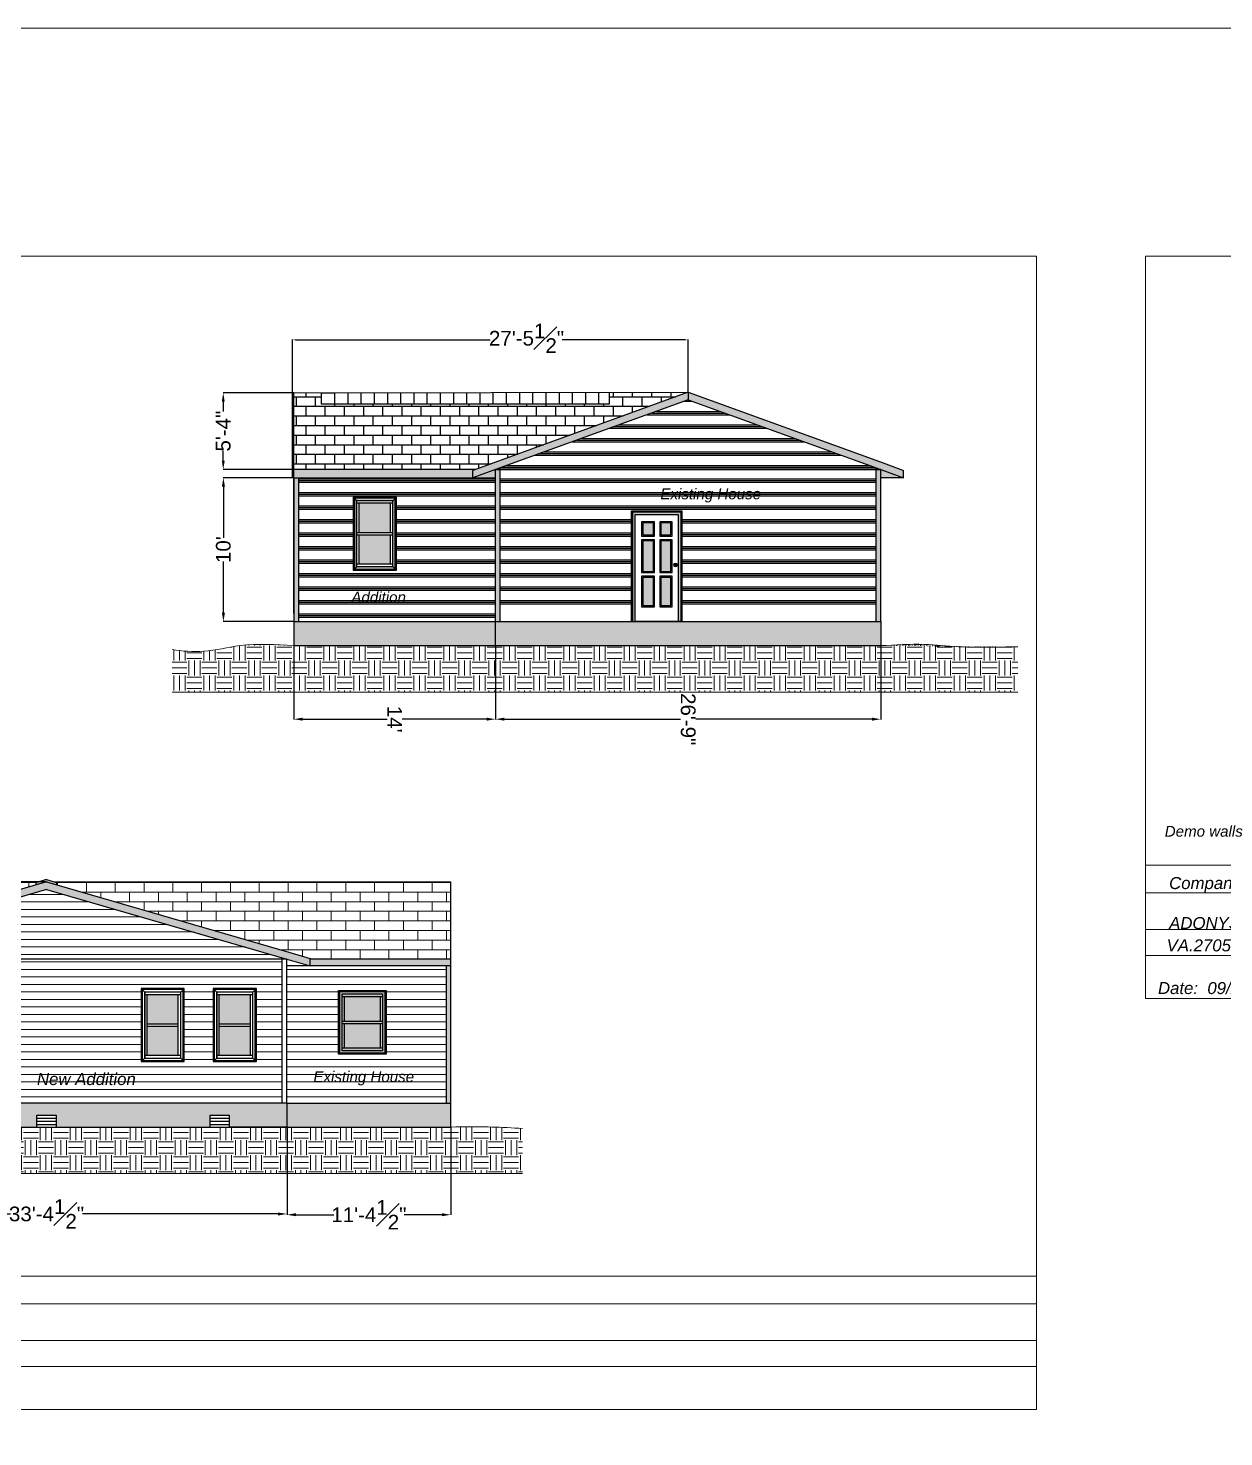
# Model space of a CAD drawing. Header units: inches. Extents: x 173 to 6056, y 183 to 2455.
# Drawn here: x 2335 to 3331, y 1281 to 2455 of the extents above; entities that cross this region are included whole.
import ezdxf

# ---------------------------------------------------------------- set-up
doc = ezdxf.new("R2010")
doc.units = ezdxf.units.IN
doc.header["$MEASUREMENT"] = 0
doc.header["$PDMODE"] = 2
doc.header["$PDSIZE"] = 5
doc.linetypes.add('ACAD_ISO02W100', pattern=[15, 12, -3])
for name, color, linetype in [('Back side elevation', 7, 'Continuous'), ('existing floor layout', 7, 'Continuous'), ('Insulation', 7, 'Continuous'), ('Right side elevation', 7, 'Continuous')]:
    doc.layers.add(name, color=color, linetype=linetype)
doc.styles.add('Annotative', font='arial.ttf')
doc.styles.get("Standard").update_dxf_attribs({"font": 'ariali.ttf', "height": 10})
doc.dimstyles.get("Standard").update_dxf_attribs({"dimtxt": 12.25, "dimasz": 7.43, "dimexe": 0.18, "dimexo": 0.0625, "dimgap": 0.09, "dimtad": 0, "dimzin": 0, "dimdsep": 46, "dimlunit": 4, "dimtxsty": 'Annotative', "dimcen": 0.09, "dimadec": 0, "dimazin": 0, "dimtfac": 1, "dimtofl": 0, "dimtmove": 0, "dimatfit": 3, "dimfxl": 1, "dimfrac": 1, "dimtolj": 1, "dimtzin": 0, "dimlwd": -1, "dimarcsym": 0})
pattern_1 = [(180, (4543.086, 3839.0665), (-4e-15, -6.25), [])]
pattern_2 = [(180, (6277.774, -868.329), (-1e-14, -11.25), []), (180, (6277.774, -869.735), (-1e-14, -11.25), []), (180, (6277.774, -871.141), (-1e-14, -11.25), [])]
pattern_3 = [(90, (6277.774, -1534.558), (-12.5, 12.5), [12.5, -12.5]), (90, (6273.087, -1534.558), (-12.5, 12.5), [12.5, -12.5]), (90, (6268.4, -1534.558), (-12.5, 12.5), [12.5, -12.5]), (180, (6266.837, -1532.996), (-12.5, -12.5), [12.5, -12.5]), (180, (6266.837, -1528.308), (-12.5, -12.5), [12.5, -12.5]), (180, (6266.837, -1523.621), (-12.5, -12.5), [12.5, -12.5])]

# ---------------------------------------------------------------- blocks, each defined once
blk = doc.blocks.new('*D69')
at = {"color": 0, "lineweight": -2, "ltscale": 0.08, "transparency": 16777216}
for p, q in [((2149.7, 1539), (2149.7, 1466.4)), ((2550.2, 1539), (2550.2, 1466.4))]:
    blk.add_line(p, q, dxfattribs=at)
at = {"color": 0, "ltscale": 0.08, "transparency": 16777216}
for p, q in [((2157.1, 1466.6), (2320, 1466.6)), ((2542.7, 1466.6), (2379.8, 1466.6))]:
    blk.add_line(p, q, dxfattribs=at)
at = {"color": 0, "linetype": 'Continuous', "lineweight": 0, "ltscale": 0.08, "transparency": 16777216}
for points in [[(2157.1, 1467.8), (2157.1, 1465.3), (2149.7, 1466.6)], [(2542.7, 1467.8), (2542.7, 1465.3), (2550.2, 1466.6)]]:
    blk.add_solid(points, dxfattribs=at)
at = {"layer": 'Defpoints', "color": 0, "linetype": 'Continuous', "lineweight": 0, "ltscale": 0.08, "transparency": 16777216}
for p in [(2149.7, 1539), (2550.2, 1539), (2550.2, 1466.6)]:
    blk.add_point(p, dxfattribs=at)
at = {"color": 0, "linetype": 'Continuous', "lineweight": 0, "ltscale": 0.08, "transparency": 16777216, "insert": (2349.9, 1466.6), "char_height": 12.25, "attachment_point": 5, "style": 'Annotative'}
blk.add_mtext('\\A1;33\'-4{\\H1x;\\S1#2;}"', dxfattribs=at)
blk = doc.blocks.new('*D70')
at = {"color": 0, "lineweight": -2, "ltscale": 0.08, "transparency": 16777216}
for p, q in [((2550.2, 1539), (2550.2, 1465.8)), ((2686.7, 1539), (2686.7, 1465.8))]:
    blk.add_line(p, q, dxfattribs=at)
at = {"color": 0, "ltscale": 0.08, "transparency": 16777216}
for p, q in [((2557.6, 1465.9), (2589.1, 1465.9)), ((2679.2, 1465.9), (2647.7, 1465.9))]:
    blk.add_line(p, q, dxfattribs=at)
at = {"color": 0, "linetype": 'Continuous', "lineweight": 0, "ltscale": 0.08, "transparency": 16777216}
for points in [[(2557.6, 1467.2), (2557.6, 1464.7), (2550.2, 1465.9)], [(2679.2, 1467.2), (2679.2, 1464.7), (2686.7, 1465.9)]]:
    blk.add_solid(points, dxfattribs=at)
at = {"layer": 'Defpoints', "color": 0, "linetype": 'Continuous', "lineweight": 0, "ltscale": 0.08, "transparency": 16777216}
for p in [(2550.2, 1539), (2686.7, 1539), (2686.7, 1465.9)]:
    blk.add_point(p, dxfattribs=at)
at = {"color": 0, "linetype": 'Continuous', "lineweight": 0, "ltscale": 0.08, "transparency": 16777216, "insert": (2618.4, 1465.9), "char_height": 12.25, "attachment_point": 5, "style": 'Annotative'}
blk.add_mtext('\\A1;11\'-4{\\H1x;\\S1#2;}"', dxfattribs=at)
blk = doc.blocks.new('*D76')
at = {"layer": 'Defpoints', "color": 0, "lineweight": 0, "transparency": 16777216}
for p in [(2497.1, 2151), (2554.8, 2151), (2554.8, 2087)]:
    blk.add_point(p, dxfattribs=at)
at = {"layer": 'existing floor layout', "color": 0, "lineweight": -2, "transparency": 16777216}
for p, q in [((2554.8, 2151), (2496.9, 2151)), ((2554.8, 2087), (2496.9, 2087))]:
    blk.add_line(p, q, dxfattribs=at)
at = {"layer": 'existing floor layout', "color": 0, "transparency": 16777216}
for p, q in [((2497.1, 2143.6), (2497.1, 2135.4)), ((2497.1, 2094.4), (2497.1, 2102.6))]:
    blk.add_line(p, q, dxfattribs=at)
at = {"layer": 'existing floor layout', "color": 0, "lineweight": 0, "transparency": 16777216}
for points in [[(2495.9, 2143.6), (2498.3, 2143.6), (2497.1, 2151)], [(2495.9, 2094.4), (2498.3, 2094.4), (2497.1, 2087)]]:
    blk.add_solid(points, dxfattribs=at)
at = {"layer": 'existing floor layout', "color": 0, "transparency": 16777216, "insert": (2497.1, 2119), "char_height": 12.25, "attachment_point": 5, "rotation": 90, "style": 'Annotative'}
blk.add_mtext('\\A1;5\'-4"', dxfattribs=at)
blk = doc.blocks.new('*D77')
at = {"layer": 'Defpoints', "color": 0, "lineweight": 0, "transparency": 16777216}
for p in [(2555.8, 2080.2), (2497.2, 1960.2), (2555.8, 1960.2)]:
    blk.add_point(p, dxfattribs=at)
at = {"layer": 'Right side elevation', "color": 0, "lineweight": -2, "transparency": 16777216}
for p, q in [((2555.8, 2080.2), (2497.1, 2080.2)), ((2555.8, 1960.2), (2497.1, 1960.2))]:
    blk.add_line(p, q, dxfattribs=at)
at = {"layer": 'Right side elevation', "color": 0, "transparency": 16777216}
for p, q in [((2497.2, 2072.8), (2497.2, 2030.1)), ((2497.2, 1967.6), (2497.2, 2010.3))]:
    blk.add_line(p, q, dxfattribs=at)
at = {"layer": 'Right side elevation', "color": 0, "lineweight": 0, "transparency": 16777216}
for points in [[(2496, 2072.8), (2498.5, 2072.8), (2497.2, 2080.2)], [(2496, 1967.6), (2498.5, 1967.6), (2497.2, 1960.2)]]:
    blk.add_solid(points, dxfattribs=at)
at = {"layer": 'Right side elevation', "color": 0, "transparency": 16777216, "insert": (2497.2, 2020.2), "char_height": 12.25, "attachment_point": 5, "rotation": 90, "style": 'Annotative'}
blk.add_mtext("\\A1;10'", dxfattribs=at)
blk = doc.blocks.new('*D78')
at = {"color": 0, "lineweight": -2, "ltscale": 0.2, "transparency": 16777216}
for p, q in [((2555.8, 1940.1), (2555.8, 1878.7)), ((2723.8, 1940.1), (2723.8, 1878.7))]:
    blk.add_line(p, q, dxfattribs=at)
at = {"color": 0, "ltscale": 0.2, "transparency": 16777216}
for p, q in [((2563.3, 1878.9), (2633.7, 1878.9)), ((2716.4, 1878.9), (2646.1, 1878.9))]:
    blk.add_line(p, q, dxfattribs=at)
at = {"color": 0, "linetype": 'ACAD_ISO02W100', "lineweight": 0, "ltscale": 0.2, "transparency": 16777216}
for points in [[(2563.3, 1880.2), (2563.3, 1877.7), (2555.8, 1878.9)], [(2716.4, 1880.2), (2716.4, 1877.7), (2723.8, 1878.9)]]:
    blk.add_solid(points, dxfattribs=at)
at = {"layer": 'Defpoints', "color": 0, "linetype": 'ACAD_ISO02W100', "lineweight": 0, "ltscale": 0.2, "transparency": 16777216}
for p in [(2555.8, 1940.2), (2723.8, 1940.2), (2723.8, 1878.9)]:
    blk.add_point(p, dxfattribs=at)
at = {"color": 0, "linetype": 'ACAD_ISO02W100', "lineweight": 0, "ltscale": 0.2, "transparency": 16777216, "insert": (2639.9, 1878.9), "char_height": 12.25, "attachment_point": 5, "rotation": 270, "style": 'Annotative'}
blk.add_mtext("\\A1;14'", dxfattribs=at)
blk = doc.blocks.new('*D79')
at = {"color": 0, "lineweight": -2, "ltscale": 0.08, "transparency": 16777216}
for p, q in [((2723.8, 1940.1), (2723.8, 1878.7)), ((3044.8, 1940.1), (3044.8, 1878.7))]:
    blk.add_line(p, q, dxfattribs=at)
at = {"color": 0, "ltscale": 0.08, "transparency": 16777216}
for p, q in [((2731.3, 1878.9), (2878, 1878.9)), ((3037.4, 1878.9), (2890.7, 1878.9))]:
    blk.add_line(p, q, dxfattribs=at)
at = {"color": 0, "linetype": 'Continuous', "lineweight": 0, "ltscale": 0.08, "transparency": 16777216}
for points in [[(2731.3, 1880.2), (2731.3, 1877.7), (2723.8, 1878.9)], [(3037.4, 1880.2), (3037.4, 1877.7), (3044.8, 1878.9)]]:
    blk.add_solid(points, dxfattribs=at)
at = {"layer": 'Defpoints', "color": 0, "linetype": 'Continuous', "lineweight": 0, "ltscale": 0.08, "transparency": 16777216}
for p in [(2723.8, 1940.2), (3044.8, 1940.2), (3044.8, 1878.9)]:
    blk.add_point(p, dxfattribs=at)
at = {"color": 0, "linetype": 'Continuous', "lineweight": 0, "ltscale": 0.08, "transparency": 16777216, "insert": (2884.3, 1878.9), "char_height": 12.25, "attachment_point": 5, "rotation": 270, "style": 'Annotative'}
blk.add_mtext('\\A1;26\'-9"', dxfattribs=at)
blk = doc.blocks.new('*U110')
at = {"layer": 'Insulation', "linetype": 'Continuous', "lineweight": 0, "ltscale": 0.2}
for p, q in [((-704.6, -397.8), (967.1, -397.8)), ((-704.6, -428.3), (967.1, -428.3)), ((-704.6, -450), (967.1, -450))]:
    blk.add_line(p, q, dxfattribs=at)
for points in [[(-704.6, 475.4), (967.1, 475.4), (967.1, -374.7), (-704.6, -374.7)], [(-704.6, -374.7), (967.1, -374.7), (967.1, -485.9), (-704.6, -485.9)]]:
    blk.add_lwpolyline(points, close=True, dxfattribs=at)
blk = doc.blocks.new('Elevation Symbol - Imperial')
at = {"color": 0}
for p, q in [((0, 0), (0.2, 0)), ((0.1, -0.1), (0.1, 0.1))]:
    blk.add_line(p, q, dxfattribs=at)
at = {"color": 0, "const_width": 0.0625}
for points in [[(0.1, 0.03125, 0.41421356), (0.06875, 0, 1)], [(0.1, -0.03125, 0.41421356), (0.13125, 0, 1)]]:
    blk.add_lwpolyline(points, format="xyb", dxfattribs=at)
at = {"color": 0}
blk.add_circle((0.1, 0), 0.0625, dxfattribs=at)
blk.add_attdef('ELEVATION', (0.2, 0.0625), '', height=0.125, dxfattribs=at)
blk = doc.blocks.new('*U105')
at = {"layer": 'Insulation', "linetype": 'Continuous', "lineweight": 0, "ltscale": 0.2}
for p, q in [((-475.1, -374.7), (-475.1, -485.9)), ((-326.3, -374.7), (-326.3, -485.9)), ((-168.9, -374.7), (-168.9, -485.9)), ((-704.6, -397.8), (0, -397.8)), ((-704.6, -428.3), (0, -428.3)), ((-704.6, -450), (0, -450))]:
    blk.add_line(p, q, dxfattribs=at)
for points in [[(-704.6, 132.9), (0, 132.9), (0, -374.7), (-704.6, -374.7)], [(-704.6, -374.7), (0, -374.7), (0, -485.9), (-704.6, -485.9)]]:
    blk.add_lwpolyline(points, close=True, dxfattribs=at)
at = {"layer": 'Insulation', "linetype": 'Continuous', "lineweight": 0, "ltscale": 0.2, "xscale": 48, "yscale": 48, "zscale": 48}
blk.add_blockref('Elevation Symbol - Imperial', (-162.3, -388), dxfattribs=at).add_auto_attribs({'ELEVATION': 'ELEV'})
at = {"linetype": 'Continuous', "lineweight": 0, "ltscale": 0.08, "char_height": 10, "attachment_point": 1}
for s, width, insert in [('IRC,2018 INTER, CONS. CODE', 161.562, (-161.6, -399.9)), ('VA.2705182397', 17.494, (-687.1, -436.5))]:
    blk.add_mtext_dynamic_manual_height_columns(s, width=width, gutter_width=50, heights=[0], dxfattribs=dict(at, insert=insert))
at = {"layer": 'Insulation', "linetype": 'Continuous', "lineweight": 0, "ltscale": 0.2, "char_height": 10, "attachment_point": 1}
for s, insert in [('Company name \\P\\PADONYS COSTRUCTION.LLC', (-685, -384.6)), ("16'", (-123.8, -380.4)), ('Sheet:', (-318.8, -466)), ('Page#', (-159.8, -461.2))]:
    blk.add_mtext(s, dxfattribs=dict(at, insert=insert))
for s, width, gutter_width, insert in [('Project Name:\\PTORRINE NUTT.  \\PADDITION ', 129.423, 20, (-465, -383.7)), ('Scale: 1/4"=1\'', 133.022, 50, (-318.9, -409.7)), ('Address:\\P14303 Brook Dr\\Pwoodbridge VA 22193', 143.463, 50, (-471.4, -436.3))]:
    blk.add_mtext_dynamic_manual_height_columns(s, width=width, gutter_width=gutter_width, heights=[0], dxfattribs=dict(at, insert=insert))
at = {"layer": 'Insulation', "linetype": 'Continuous', "lineweight": 0, "ltscale": 0.2, "insert": (-694.3, -472.1), "char_height": 10, "width": 141.209, "attachment_point": 1}
blk.add_mtext('Date:  09/23/2022', dxfattribs=at)

msp = doc.modelspace()

# ---------------------------------------------------------------- hatches: boundary and pattern name
at = {"linetype": 'Continuous', "lineweight": 0, "ltscale": 0.08}
h = msp.add_hatch(dxfattribs=at)
h.set_pattern_fill('EARTH', scale=50, angle=810)
h.set_pattern_definition(pattern_3)
edge = h.paths.add_edge_path()
edge.add_line((3159.019, 1901.513), (3159.019, 1939.232))
edge.add_spline(control_points=[(3159.019, 1939.232), (3152.276, 1939.21), (3135.652, 1938.821), (3109.574, 1938.804), (3078.599, 1942.197), (3056.97, 1940.922), (3044.831, 1940.206)], knot_values=[0, 0, 0, 0, 20.23276512, 49.88863873, 78.26036261, 114.55456863, 114.55456863, 114.55456863, 114.55456863], degree=3, periodic=0)
edge.add_line((3044.831, 1940.206), (2555.831, 1940.206))
edge.add_spline(control_points=[(2555.831, 1940.206), (2540.859, 1941.16), (2515.62, 1942.769), (2482.245, 1933.949), (2463.241, 1935.675), (2454.417, 1936.884)], knot_values=[0, 0, 0, 0, 44.72320009, 75.39724469, 101.89098486, 101.89098486, 101.89098486, 101.89098486], degree=3, periodic=0)
edge.add_line((2454.417, 1936.884), (2454.417, 1901.513))
edge.add_line((2454.417, 1901.513), (3159.019, 1901.513))
h = msp.add_hatch(dxfattribs=at)
h.set_pattern_fill('EARTH', scale=50, angle=810)
h.set_pattern_definition(pattern_3)
edge = h.paths.add_edge_path()
edge.add_spline(control_points=[(3044.831, 1940.206), (3056.97, 1940.922), (3078.599, 1942.197), (3109.574, 1934.115), (3135.652, 1938.821), (3152.276, 1939.21), (3159.019, 1939.232)], knot_values=[0, 0, 0, 0, 36.29420602, 64.66592991, 94.32180351, 114.55456863, 114.55456863, 114.55456863, 114.55456863], degree=3, periodic=0)
h = msp.add_hatch(dxfattribs=at)
h.set_pattern_fill('EARTH', scale=20, angle=810)
h.set_pattern_definition([(90, (6277.7745, -1534.5583), (-5, 5), [5, -5]), (90, (6275.8995, -1534.5583), (-5, 5), [5, -5]), (90, (6274.0245, -1534.5583), (-5, 5), [5, -5]), (180, (6273.3995, -1533.9333), (-5, -5), [5, -5]), (180, (6273.3995, -1532.0583), (-5, -5), [5, -5]), (180, (6273.3995, -1530.1833), (-5, -5), [5, -5])])
edge = h.paths.add_edge_path()
edge.add_spline(control_points=[(3044.831, 1940.206), (3056.97, 1940.922), (3078.599, 1942.197), (3109.574, 1938.804), (3135.652, 1938.821), (3152.276, 1939.21), (3159.019, 1939.232)], knot_values=[0, 0, 0, 0, 36.29420602, 64.66592991, 94.32180351, 114.55456863, 114.55456863, 114.55456863, 114.55456863], degree=3, periodic=0)
h = msp.add_hatch(color=250, dxfattribs=at)
h.dxf.hatch_style = 1
h.paths.add_polyline_path([(2149.656, 1685.261), (2149.656, 1679.014), (2349.906, 1737.014), (2550.156, 1679.014), (2569.367, 1673.45), (2569.367, 1679.45), (2551.826, 1684.777), (2349.906, 1743.261), (2341.262, 1740.757)])
h.paths.add_polyline_path([(2149.656, 1679.014), (2149.656, 1685.261), (2147.987, 1684.777), (2130.446, 1679.45), (2130.446, 1673.45)])
at = {"linetype": 'Continuous', "lineweight": 0, "ltscale": 0.2}
h = msp.add_hatch(dxfattribs=at)
h.set_pattern_fill('AR-BRSTD', scale=3, angle=900)
h.set_pattern_definition([(180, (4543.086, 3839.0665), (-5e-15, -8.001), []), (270, (4543.086, 3839.067), (12, -8.001), [8.001, -8.001])])
h.paths.add_polyline_path([(2551.826, 1684.777), (2569.367, 1679.45), (2569.367, 1679.014), (2686.656, 1679.014), (2686.656, 1743.261), (2357.095, 1743.261), (2358.551, 1742.839), (2358.551, 1740.757)])
h.paths.add_polyline_path([(2149.656, 1685.261), (2341.262, 1740.757), (2341.262, 1743.261), (2149.656, 1743.261)])
h = msp.add_hatch(dxfattribs=at)
h.set_pattern_fill('LINE', scale=50, angle=900)
h.set_pattern_definition(pattern_1)
h.paths.add_polyline_path([(2550.156, 1679.014), (2349.906, 1737.014), (2149.656, 1679.014)])
h = msp.add_hatch(dxfattribs=at)
h.set_pattern_fill('LINE', scale=50, angle=900)
h.set_pattern_definition(pattern_1)
h.paths.add_polyline_path([(2153.656, 1679.014), (2153.656, 1559.014), (2546.156, 1559.014), (2546.156, 1679.014)])
h.paths.add_polyline_path([(2328.531, 1593.514), (2292.531, 1593.514), (2292.531, 1654.514), (2328.531, 1654.514)], flags=16)
h.paths.add_polyline_path([(2327.531, 1594.514), (2293.531, 1594.514), (2293.531, 1653.514), (2327.531, 1653.514)], flags=0)
h.paths.add_polyline_path([(2325.531, 1651.514), (2325.531, 1596.514), (2295.531, 1596.514), (2295.531, 1651.514)], flags=0)
h.paths.add_polyline_path([(2323.531, 1649.514), (2323.531, 1598.514), (2295.531, 1598.514), (2295.531, 1649.514)], flags=0)
h.paths.add_polyline_path([(2428.656, 1654.514), (2464.656, 1654.514), (2464.656, 1593.514), (2428.656, 1593.514)], flags=16)
h.paths.add_polyline_path([(2429.656, 1653.514), (2463.656, 1653.514), (2463.656, 1594.514), (2429.656, 1594.514)], flags=0)
h.paths.add_polyline_path([(2431.656, 1651.514), (2461.656, 1651.514), (2461.656, 1596.514), (2431.656, 1596.514)], flags=0)
h.paths.add_polyline_path([(2431.656, 1649.514), (2459.656, 1649.514), (2459.656, 1598.514), (2431.656, 1598.514)], flags=0)
h.paths.add_polyline_path([(2488.656, 1654.514), (2524.656, 1654.514), (2524.656, 1593.514), (2488.656, 1593.514)], flags=16)
h.paths.add_polyline_path([(2489.656, 1653.514), (2523.656, 1653.514), (2523.656, 1594.514), (2489.656, 1594.514)], flags=0)
h.paths.add_polyline_path([(2491.656, 1651.514), (2521.656, 1651.514), (2521.656, 1596.514), (2491.656, 1596.514)], flags=0)
h.paths.add_polyline_path([(2491.656, 1649.514), (2519.656, 1649.514), (2519.656, 1598.514), (2491.656, 1598.514)], flags=0)
h.paths.add_polyline_path([(2224.281, 1593.514), (2188.281, 1593.514), (2188.281, 1654.514), (2224.281, 1654.514)], flags=16)
h.paths.add_polyline_path([(2223.281, 1594.514), (2189.281, 1594.514), (2189.281, 1653.514), (2223.281, 1653.514)], flags=0)
h.paths.add_polyline_path([(2221.281, 1651.514), (2221.281, 1596.514), (2191.281, 1596.514), (2191.281, 1651.514)], flags=0)
h.paths.add_polyline_path([(2219.281, 1649.514), (2219.281, 1598.514), (2191.281, 1598.514), (2191.281, 1649.514)], flags=0)
h = msp.add_hatch(dxfattribs=at)
h.set_pattern_fill('LINE', scale=50, angle=900)
h.set_pattern_definition(pattern_1)
h.paths.add_polyline_path([(2550.156, 1559.014), (2682.656, 1559.014), (2682.656, 1673.45), (2550.156, 1673.45)])
h.paths.add_polyline_path([(2594.214, 1651.899), (2631.771, 1651.899), (2631.771, 1600.65), (2594.214, 1600.65)], flags=16)
h.paths.add_polyline_path([(2596.214, 1649.899), (2629.771, 1649.899), (2629.771, 1602.65), (2596.214, 1602.65)], flags=0)
h.paths.add_polyline_path([(2598.214, 1647.899), (2627.771, 1647.899), (2627.771, 1627.275), (2598.214, 1627.275)], flags=0)
h.paths.add_polyline_path([(2627.771, 1625.275), (2627.771, 1604.65), (2598.214, 1604.65), (2598.214, 1625.275)], flags=0)
at = {"linetype": 'Continuous', "lineweight": 0, "ltscale": 0.08}
h = msp.add_hatch(color=256, dxfattribs=at)
h.dxf.hatch_style = 1
h.set_gradient(color1=(0, 0, 255), color2=(0, 191, 255), tint=1)
h.paths.add_polyline_path([(2598.214, 1647.899), (2598.214, 1627.275), (2627.771, 1627.275), (2627.771, 1647.899)])
h.paths.add_polyline_path([(2627.771, 1604.65), (2627.771, 1625.275), (2598.214, 1625.275), (2598.214, 1604.65)])
h.paths.add_polyline_path([(2519.656, 1625.014), (2519.656, 1649.514), (2493.656, 1649.514), (2493.656, 1625.014)])
h.paths.add_polyline_path([(2519.656, 1598.514), (2519.656, 1623.014), (2493.656, 1623.014), (2493.656, 1598.514)])
h.paths.add_polyline_path([(2459.656, 1649.514), (2433.656, 1649.514), (2433.656, 1625.014), (2459.656, 1625.014)])
h.paths.add_polyline_path([(2459.656, 1623.014), (2433.656, 1623.014), (2433.656, 1598.514), (2459.656, 1598.514)])
h.paths.add_polyline_path([(2323.531, 1625.014), (2323.531, 1649.514), (2297.531, 1649.514), (2297.531, 1625.014)])
h.paths.add_polyline_path([(2323.531, 1598.514), (2323.531, 1623.014), (2297.531, 1623.014), (2297.531, 1598.514)])
h.paths.add_polyline_path([(2193.281, 1649.514), (2193.281, 1625.014), (2219.281, 1625.014), (2219.281, 1649.514)])
h.paths.add_polyline_path([(2219.281, 1598.514), (2219.281, 1623.014), (2193.281, 1623.014), (2193.281, 1598.514)])
h = msp.add_hatch(dxfattribs=at)
h.set_pattern_fill('EARTH', scale=50, angle=900)
h.set_pattern_definition([(180, (4543.086, 3839.067), (-12.5, -12.5), [12.5, -12.5]), (180, (4543.086, 3834.379), (-12.5, -12.5), [12.5, -12.5]), (180, (4543.086, 3829.692), (-12.5, -12.5), [12.5, -12.5]), (270, (4541.523, 3828.129), (12.5, -12.5), [12.5, -12.5]), (270, (4536.836, 3828.129), (12.5, -12.5), [12.5, -12.5]), (270, (4532.148, 3828.129), (12.5, -12.5), [12.5, -12.5])])
edge = h.paths.add_edge_path()
edge.add_spline(control_points=[(2149.656, 1539.014), (2137.482, 1539.388), (2116.964, 1540.017), (2081.151, 1535.533), (2057.341, 1536.913), (2041.852, 1538.216)], knot_values=[0, 0, 0, 0, 36.48237999, 61.48182436, 107.94289792, 107.94289792, 107.94289792, 107.94289792], degree=3, periodic=0)
edge.add_line((2041.852, 1538.216), (2041.852, 1500.349))
edge.add_line((2041.852, 1500.349), (2746.453, 1500.349))
edge.add_line((2746.453, 1500.349), (2746.453, 1537.788))
edge.add_spline(control_points=[(2746.453, 1537.788), (2737.871, 1538.347), (2717.957, 1539.401), (2698.006, 1539.154), (2686.656, 1539.014)], knot_values=[0, 0, 0, 0, 25.79527696, 59.83246952, 59.83246952, 59.83246952, 59.83246952], degree=3, periodic=0)
edge.add_line((2686.656, 1539.014), (2550.156, 1539.014))
edge.add_line((2550.156, 1539.014), (2502.156, 1539.014))
edge.add_line((2502.156, 1539.014), (2149.656, 1539.014))
at = {"layer": 'Back side elevation'}
h = msp.add_hatch(color=250, dxfattribs=at)
h.dxf.hatch_style = 1
h.paths.add_polyline_path([(2341.262, 1740.757), (2349.906, 1743.261), (2358.551, 1740.757), (2358.551, 1742.839), (2349.906, 1745.343), (2341.262, 1742.839)])
h = msp.add_hatch(color=250, dxfattribs=at)
h.dxf.hatch_style = 1
h.paths.add_polyline_path([(2569.367, 1673.45), (2686.656, 1673.45), (2686.656, 1679.014), (2569.367, 1679.014)])
h.paths.add_polyline_path([(2682.656, 1559.014), (2686.656, 1559.014), (2686.656, 1673.45), (2682.656, 1673.45)])
h = msp.add_hatch(color=250, dxfattribs=at)
h.dxf.hatch_style = 1
h.paths.add_polyline_path([(2593.214, 1652.899), (2593.214, 1599.65), (2632.771, 1599.65), (2632.771, 1652.899)])
h.paths.add_polyline_path([(2631.771, 1651.899), (2631.771, 1600.65), (2594.214, 1600.65), (2594.214, 1651.899)], flags=16)
h.paths.add_polyline_path([(2627.771, 1625.275), (2627.771, 1604.65), (2598.214, 1604.65), (2598.214, 1625.275)], flags=0)
h = msp.add_hatch(color=250, dxfattribs=at)
h.dxf.hatch_style = 1
h.paths.add_polyline_path([(2594.214, 1651.899), (2594.214, 1600.65), (2631.771, 1600.65), (2631.771, 1651.899)])
h.paths.add_polyline_path([(2627.771, 1625.275), (2627.771, 1604.65), (2598.214, 1604.65), (2598.214, 1625.275)], flags=16)
h = msp.add_hatch(dxfattribs=at)
h.set_pattern_fill('AR-CONC', color=256, angle=900)
h.set_pattern_definition([(230, (4543.0857, 4349.4686), (-7.172602, 0.627521), [0.75, -8.25]), (175, (4543.086, 4349.4686), (1.387513, -7.521921), [0.6, -6.6]), (280.45144, (4542.488, 4349.521), (-5.785088, -6.8944), [0.637402, -7.011421]), (226.1842, (4543.086, 4347.469), (-10.672413, 1.655193), [1.125, -12.375]), (276.63564, (4542.196, 4347.607), (-9.34662, -9.741186), [0.956103, -10.517138]), (171.18416, (4543.086, 4347.469), (-9.34662, -9.741186), [0.9, -9.9]), (201, (4542.0857, 4347.9686), (-5.9690705, 4.026189), [0.75, -8.25]), (146, (4542.086, 4347.9686), (-2.433153, -7.2515), [0.6, -6.6]), (251.45144, (4541.588, 4348.304), (-8.402224, -3.225312), [0.637402, -7.011421]), (217.5, (4543.0857, 4349.4686), (-0.1215986, -3.3289385), [0, -6.52, 0, -6.7, 0, -6.625]), (187.5, (4543.0857, 4349.4686), (-2.6306954, -3.944117), [0, -3.82, 0, -6.37, 0, -2.525]), (147.5, (4545.3157, 4349.4686), (-5.3382244, 0.2255487), [0, -2.5, 0, -7.8, 0, -10.35]), (137.5, (4546.3157, 4349.4686), (-5.8318617, -1.00105), [0, -3.25, 0, -5.18, 0, -7.35])])
h.paths.add_polyline_path([(2357.906, 1539.014), (2486.156, 1539.014), (2486.156, 1549.014), (2502.156, 1549.014), (2502.156, 1539.014), (2550.156, 1539.014), (2550.156, 1559.014), (2149.656, 1559.014), (2149.656, 1539.014), (2197.656, 1539.014), (2197.656, 1549.014), (2213.656, 1549.014), (2213.656, 1539.014), (2341.906, 1539.014), (2341.906, 1549.014), (2357.906, 1549.014)])
h.paths.add_polyline_path([(2550.156, 1539.014), (2686.656, 1539.014), (2686.656, 1559.014), (2550.156, 1559.014)])
at = {"layer": 'existing floor layout'}
h = msp.add_hatch(color=250, dxfattribs=at)
h.dxf.hatch_style = 1
h.paths.add_polyline_path([(2555.831, 2080.206), (2555.831, 1960.206), (2559.831, 1960.206), (2559.831, 2080.206)])
h = msp.add_hatch(color=250, dxfattribs=at)
h.dxf.hatch_style = 1
h.paths.add_polyline_path([(2723.831, 2087.003), (2723.831, 1960.206), (2727.831, 1960.206), (2727.831, 2087.003)])
h = msp.add_hatch(color=250, dxfattribs=at)
h.dxf.hatch_style = 1
h.paths.add_polyline_path([(3040.831, 2087.003), (3040.831, 1960.206), (3044.831, 1960.206), (3044.831, 1967.003), (3044.831, 2087.003)])
at = {"layer": 'Right side elevation'}
h = msp.add_hatch(color=250, dxfattribs=at)
h.dxf.hatch_style = 1
h.paths.add_polyline_path([(2555.831, 2087.003), (2555.831, 2080.206), (2559.831, 2080.206), (2705.021, 2080.206), (2705.021, 2086.206), (2707.215, 2087.003)])
h.paths.add_polyline_path([(2705.021, 2086.206), (2705.021, 2080.206), (2723.831, 2087.003), (2884.331, 2145.003), (2884.331, 2151.383)])
h.paths.add_polyline_path([(2705.021, 2080.206), (2723.831, 2080.206), (2723.831, 2087.003)])
h.paths.add_polyline_path([(3044.831, 2087.003), (3044.831, 2080.206), (3063.64, 2080.206)], flags=17)
h.paths.add_polyline_path([(3046.87, 2092.646), (2884.331, 2151.383), (2884.331, 2145.003), (3044.831, 2087.003), (3063.64, 2080.206), (3063.64, 2086.206)])
h = msp.add_hatch(dxfattribs=at)
h.set_pattern_fill('AR-B816', color=252, angle=900)
h.set_pattern_definition([(180, (6277.7745, -868.329), (-7e-15, -8), []), (270, (6277.7745, -868.329), (8, -8), [8, -8])])
h.paths.add_polyline_path([(2707.215, 2087.003), (2884.331, 2151.383), (2818.776, 2151.307), (2818.776, 2141.644), (2578.776, 2141.644), (2578.776, 2151.03), (2555.831, 2151.003), (2555.831, 2087.003)])
h = msp.add_hatch(dxfattribs=at)
h.set_pattern_fill('PLAST', color=252, scale=45, angle=900)
h.set_pattern_definition(pattern_2)
h.paths.add_polyline_path([(3044.831, 2087.003), (2884.331, 2145.003), (2723.831, 2087.003)])
h = msp.add_hatch(dxfattribs=at)
h.set_pattern_fill('PLAST', color=252, scale=45, angle=900)
h.set_pattern_definition(pattern_2)
h.paths.add_polyline_path([(2723.831, 2080.206), (2705.021, 2080.206), (2559.831, 2080.206), (2559.831, 1960.206), (2723.831, 1960.206)])
h.paths.add_polyline_path([(2641.331, 2003.003), (2605.331, 2003.003), (2605.331, 2064.003), (2641.331, 2064.003)], flags=16)
h.paths.add_polyline_path([(2640.331, 2004.003), (2606.331, 2004.003), (2606.331, 2063.003), (2640.331, 2063.003)], flags=0)
h.paths.add_polyline_path([(2638.331, 2006.003), (2608.331, 2006.003), (2608.331, 2061.003), (2638.331, 2061.003)], flags=0)
h.paths.add_polyline_path([(2638.331, 2008.003), (2610.331, 2008.003), (2610.331, 2032.503), (2608.331, 2032.503), (2608.331, 2034.503), (2610.331, 2034.503), (2610.331, 2059.003), (2638.331, 2059.003)], flags=0)
h = msp.add_hatch(dxfattribs=at)
h.set_pattern_fill('PLAST', color=252, scale=45, angle=900)
h.set_pattern_definition(pattern_2)
h.paths.add_polyline_path([(2727.831, 2087.003), (2727.831, 1967.003), (2837.138, 1967.003), (2837.138, 2052.619), (2879.138, 2052.619), (2879.138, 1967.003), (3040.831, 1967.003), (3040.831, 2087.003)])
h = msp.add_hatch(color=250, dxfattribs=at)
h.dxf.hatch_style = 1
h.paths.add_polyline_path([(2605.331, 2064.003), (2606.331, 2063.003), (2640.331, 2063.003), (2641.331, 2064.003)])
h.paths.add_polyline_path([(2605.331, 2064.003), (2605.331, 2003.003), (2606.331, 2004.003), (2606.331, 2063.003)])
h.paths.add_polyline_path([(2640.331, 2063.003), (2640.331, 2004.003), (2641.331, 2003.003), (2641.331, 2064.003)])
h.paths.add_polyline_path([(2606.331, 2004.003), (2605.331, 2003.003), (2641.331, 2003.003), (2640.331, 2004.003)])
h = msp.add_hatch(color=250, dxfattribs=at)
h.dxf.hatch_style = 1
h.paths.add_polyline_path([(2608.331, 2006.003), (2606.331, 2004.003), (2640.331, 2004.003), (2638.331, 2006.003)])
h.paths.add_polyline_path([(2638.331, 2061.003), (2638.331, 2006.003), (2640.331, 2004.003), (2640.331, 2063.003)])
h.paths.add_polyline_path([(2606.331, 2063.003), (2606.331, 2004.003), (2608.331, 2006.003), (2608.331, 2061.003)])
h.paths.add_polyline_path([(2606.331, 2063.003), (2608.331, 2061.003), (2638.331, 2061.003), (2640.331, 2063.003)])
h = msp.add_hatch(color=256, dxfattribs=at)
h.dxf.hatch_style = 1
h.set_gradient(color1=(0, 0, 255), color2=(0, 255, 255), tint=1)
h.paths.add_polyline_path([(2636.331, 2034.503), (2636.331, 2059.003), (2610.331, 2059.003), (2610.331, 2034.503)])
h.paths.add_polyline_path([(2636.331, 2032.503), (2610.331, 2032.503), (2610.331, 2008.003), (2636.331, 2008.003)])
h = msp.add_hatch(color=250, dxfattribs=at)
h.dxf.hatch_style = 1
h.paths.add_polyline_path([(2846.514, 2042.532), (2846.514, 2032.494), (2855.415, 2032.494), (2855.415, 2042.532)], flags=16)
h.paths.add_polyline_path([(2861.635, 2042.532), (2861.635, 2032.494), (2869.885, 2032.494), (2869.885, 2042.532)], flags=16)
h.paths.add_polyline_path([(2861.632, 2027.494), (2861.632, 2002.082), (2869.885, 2002.082), (2869.885, 2027.494)], flags=16)
h.paths.add_polyline_path([(2846.516, 2027.494), (2846.581, 2002.082), (2855.415, 2002.082), (2855.415, 2027.494)], flags=16)
h.paths.add_polyline_path([(2838.138, 2051.619), (2838.138, 1960.206), (2840.138, 1960.206), (2840.138, 2049.619), (2876.138, 2049.619), (2876.138, 1960.206), (2878.138, 1960.206), (2878.138, 2051.619)], flags=17)
h.paths.add_polyline_path([(2837.138, 2052.619), (2837.138, 1960.206), (2838.138, 1960.206), (2838.138, 2051.619), (2878.138, 2051.619), (2878.138, 1960.206), (2879.138, 1960.206), (2879.138, 2052.619)])
h.paths.add_polyline_path([(2861.635, 1997.082), (2861.635, 1973.668), (2869.885, 1973.668), (2869.885, 1997.082)], flags=16)
h.paths.add_polyline_path([(2846.581, 1997.082), (2846.516, 1973.668), (2855.415, 1973.668), (2855.415, 1997.082)], flags=16)
h = msp.add_hatch(color=250, dxfattribs=at)
h.dxf.hatch_style = 1
h.paths.add_polyline_path([(2873.877, 2006.458, 1), (2873.877, 2008.487, 1)])
h = msp.add_hatch(dxfattribs=at)
h.set_pattern_fill('AR-CONC', color=256, angle=810)
h.set_pattern_definition([(140, (6277.7745, -868.329), (0.627521, 7.172602), [0.75, -8.25]), (85, (6277.7745, -868.329), (-7.521921, -1.387513), [0.6, -6.6]), (190.45144, (6277.827, -867.731), (-6.8944, 5.785088), [0.637402, -7.011421]), (136.1842, (6275.7745, -868.329), (1.655193, 10.672413), [1.125, -12.375]), (186.63564, (6275.912, -867.44), (-9.741186, 9.34662), [0.956103, -10.517138]), (81.18416, (6275.774, -868.329), (-9.741186, 9.34662), [0.9, -9.9]), (111, (6276.2745, -867.329), (4.026189, 5.9690705), [0.75, -8.25]), (56, (6276.2745, -867.329), (-7.2515, 2.433153), [0.6, -6.6]), (161.45144, (6276.61, -866.8315), (-3.225312, 8.402224), [0.637402, -7.011421]), (127.5, (6277.7745, -868.329), (-3.3289385, 0.1215986), [0, -6.52, 0, -6.7, 0, -6.625]), (97.5, (6277.7745, -868.329), (-3.944117, 2.6306954), [0, -3.82, 0, -6.37, 0, -2.525]), (57.5, (6277.7745, -870.559), (0.2255487, 5.3382244), [0, -2.5, 0, -7.8, 0, -10.35]), (47.5, (6277.7745, -871.559), (-1.00105, 5.8318617), [0, -3.25, 0, -5.18, 0, -7.35])])
h.paths.add_polyline_path([(2555.831, 1960.206), (2555.831, 1940.206), (2723.831, 1940.206), (2723.831, 1960.206)])
h.paths.add_polyline_path([(2723.831, 1960.206), (2723.831, 1940.206), (3044.831, 1940.206), (3044.831, 1960.206)])

# ---------------------------------------------------------------- linework, layer by layer
at = {"linetype": 'Continuous', "lineweight": 0, "ltscale": 0.08}
for p, q in [((2454.417, 1901.513), (3159.019, 1901.513)), ((2149.656, 1539.014), (2550.156, 1539.014)), ((2041.852, 1500.349), (2746.453, 1500.349))]:
    msp.add_line(p, q, dxfattribs=at)
msp.add_lwpolyline([(172.856, 2454.82), (6055.515, 2454.82), (6055.515, 182.679), (172.856, 182.679)], close=True, dxfattribs=at)
for points, knots in [([(2555.831, 1940.206), (2540.859, 1941.16), (2515.62, 1942.769), (2482.245, 1933.949), (2463.241, 1935.675), (2454.417, 1936.884)], [0, 0, 0, 0, 44.72320009, 75.39724469, 101.89098486, 101.89098486, 101.89098486, 101.89098486]), ([(3044.831, 1940.206), (3056.97, 1940.922), (3078.599, 1942.197), (3109.574, 1938.804), (3135.652, 1938.821), (3152.276, 1939.21), (3159.019, 1939.232)], [0, 0, 0, 0, 36.29420602, 64.66592991, 94.32180351, 114.55456863, 114.55456863, 114.55456863, 114.55456863]), ([(2686.656, 1539.014), (2698.006, 1539.154), (2717.957, 1539.401), (2737.871, 1538.347), (2746.453, 1537.788)], [0, 0, 0, 0, 34.03719256, 59.83246952, 59.83246952, 59.83246952, 59.83246952])]:
    msp.add_open_spline(points, degree=3, knots=knots, dxfattribs=at)
at = {"layer": 'Back side elevation'}
for p, q in [((2723.831, 1940.144), (2723.831, 1922.494)), ((2349.906, 1743.261), (2147.987, 1684.777)), ((2349.906, 1743.261), (2149.656, 1743.261)), ((2349.906, 1745.343), (2340.705, 1742.678)), ((2349.906, 1743.261), (2341.262, 1740.757)), ((2341.262, 1740.757), (2341.262, 1742.839)), ((2349.906, 1745.343), (2359.107, 1742.678)), ((2349.906, 1743.261), (2551.826, 1684.777)), ((2349.906, 1743.261), (2358.551, 1740.757)), ((2357.095, 1743.261), (2686.656, 1743.261)), ((2358.551, 1740.757), (2358.551, 1742.839)), ((2686.656, 1559.014), (2686.656, 1743.261)), ((2349.906, 1737.014), (2149.656, 1679.014)), ((2349.906, 1737.014), (2550.156, 1679.014)), ((2550.156, 1679.014), (2149.656, 1679.014)), ((2546.156, 1559.014), (2546.156, 1679.014)), ((2550.156, 1559.014), (2550.156, 1679.014)), ((2550.156, 1559.014), (2550.156, 1679.014)), ((2550.156, 1679.014), (2569.367, 1673.45)), ((2551.826, 1684.777), (2569.367, 1679.45)), ((2569.367, 1673.45), (2569.367, 1679.45)), ((2686.656, 1679.014), (2569.367, 1679.014)), ((2569.367, 1673.45), (2550.156, 1673.45)), ((2686.656, 1673.45), (2550.156, 1673.45)), ((2686.656, 1673.45), (2682.656, 1673.45)), ((2682.656, 1673.45), (2682.656, 1559.014)), ((2431.656, 1651.514), (2428.656, 1654.514)), ((2431.656, 1596.514), (2431.656, 1651.514)), ((2431.656, 1649.514), (2461.656, 1649.514)), ((2433.656, 1598.514), (2433.656, 1649.514)), ((2459.656, 1598.514), (2459.656, 1649.514)), ((2461.656, 1651.514), (2464.656, 1654.514)), ((2491.656, 1651.514), (2488.656, 1654.514)), ((2491.656, 1596.514), (2491.656, 1651.514)), ((2491.656, 1649.514), (2521.656, 1649.514)), ((2493.656, 1598.514), (2493.656, 1649.514)), ((2519.656, 1598.514), (2519.656, 1649.514)), ((2521.656, 1651.514), (2524.656, 1654.514)), ((2596.214, 1647.899), (2629.771, 1647.899)), ((2598.214, 1627.275), (2598.214, 1647.899)), ((2627.771, 1647.899), (2627.771, 1627.275)), ((2433.656, 1625.014), (2459.656, 1625.014)), ((2433.656, 1623.014), (2459.656, 1623.014)), ((2493.656, 1625.014), (2519.656, 1625.014)), ((2493.656, 1623.014), (2519.656, 1623.014)), ((2596.214, 1627.275), (2629.771, 1627.275)), ((2596.214, 1625.275), (2629.771, 1625.275)), ((2598.214, 1604.65), (2598.214, 1625.275)), ((2627.771, 1625.275), (2627.771, 1604.65)), ((2461.656, 1598.514), (2431.656, 1598.514)), ((2521.656, 1598.514), (2491.656, 1598.514)), ((2629.771, 1604.65), (2596.214, 1604.65)), ((2431.656, 1596.514), (2428.656, 1593.514)), ((2461.656, 1596.514), (2464.656, 1593.514)), ((2491.656, 1596.514), (2488.656, 1593.514)), ((2521.656, 1596.514), (2524.656, 1593.514)), ((2550.156, 1559.014), (2149.656, 1559.014)), ((2550.156, 1559.014), (2550.156, 1539.014)), ((2550.156, 1559.014), (2686.656, 1559.014)), ((2686.656, 1539.014), (2686.656, 1559.014)), ((2149.656, 1539.014), (2550.156, 1539.014)), ((2550.156, 1539.014), (2502.156, 1539.014)), ((2550.156, 1539.014), (2686.656, 1539.014))]:
    msp.add_line(p, q, dxfattribs=at)
at = {"layer": 'Back side elevation', "lineweight": 25}
for p, q in [((2341.906, 1539.014), (2341.906, 1549.014)), ((2341.906, 1549.014), (2357.906, 1549.014)), ((2341.906, 1546.382), (2357.906, 1546.382)), ((2341.906, 1544.014), (2357.906, 1544.014)), ((2341.906, 1541.266), (2357.906, 1541.266)), ((2357.906, 1549.014), (2357.906, 1539.014)), ((2486.156, 1539.014), (2486.156, 1549.014)), ((2486.156, 1549.014), (2502.156, 1549.014)), ((2486.156, 1546.382), (2502.156, 1546.382)), ((2486.156, 1544.014), (2502.156, 1544.014)), ((2486.156, 1541.266), (2502.156, 1541.266)), ((2502.156, 1549.014), (2502.156, 1539.014))]:
    msp.add_line(p, q, dxfattribs=at)
at = {"layer": 'Back side elevation'}
for points in [[(2464.656, 1593.514), (2464.656, 1654.514), (2428.656, 1654.514), (2428.656, 1593.514)], [(2463.656, 1594.514), (2463.656, 1653.514), (2429.656, 1653.514), (2429.656, 1594.514)], [(2461.656, 1596.514), (2461.656, 1651.514), (2431.656, 1651.514), (2431.656, 1596.514)], [(2524.656, 1593.514), (2524.656, 1654.514), (2488.656, 1654.514), (2488.656, 1593.514)], [(2523.656, 1594.514), (2523.656, 1653.514), (2489.656, 1653.514), (2489.656, 1594.514)], [(2521.656, 1596.514), (2521.656, 1651.514), (2491.656, 1651.514), (2491.656, 1596.514)], [(2593.214, 1652.899), (2632.771, 1652.899), (2632.771, 1599.65), (2593.214, 1599.65)], [(2594.214, 1651.899), (2631.771, 1651.899), (2631.771, 1600.65), (2594.214, 1600.65)], [(2596.214, 1649.899), (2629.771, 1649.899), (2629.771, 1602.65), (2596.214, 1602.65)]]:
    msp.add_lwpolyline(points, close=True, dxfattribs=at)
at = {"layer": 'existing floor layout'}
for p, q in [((2555.831, 2080.206), (2555.831, 1960.206)), ((2555.831, 1960.206), (3044.831, 1960.206))]:
    msp.add_line(p, q, dxfattribs=at)
at = {"layer": 'Right side elevation'}
for p, q in [((2554.831, 2151.066), (2554.831, 2195.225)), ((2557.511, 2195.045), (2719.491, 2195.045)), ((2881.651, 2195.045), (2779.489, 2195.045)), ((2884.331, 2151.446), (2884.331, 2195.225)), ((2554.831, 2080.206), (2554.831, 2151.003)), ((2555.831, 2151.003), (2554.831, 2151.003)), ((2555.831, 2151.003), (2884.331, 2151.383)), ((2555.831, 2087.003), (2555.831, 2151.003)), ((2578.776, 2151.03), (2589.776, 2151.03)), ((2589.776, 2151.03), (2589.776, 2141.644)), ((2600.776, 2151.03), (2600.776, 2141.644)), ((2611.776, 2151.03), (2611.776, 2141.644)), ((2622.776, 2151.03), (2622.776, 2141.644)), ((2633.776, 2151.03), (2633.776, 2141.644)), ((2644.776, 2151.03), (2644.776, 2141.644)), ((2655.776, 2151.03), (2655.776, 2141.644)), ((2666.776, 2151.03), (2666.776, 2141.644)), ((2677.776, 2151.03), (2677.776, 2141.644)), ((2688.776, 2151.03), (2688.776, 2141.644)), ((2699.776, 2151.03), (2699.776, 2141.644)), ((2884.331, 2151.383), (2705.021, 2086.206)), ((2710.776, 2151.03), (2710.776, 2141.644)), ((2721.776, 2151.03), (2721.776, 2141.644)), ((2732.776, 2151.03), (2732.776, 2141.644)), ((2743.776, 2151.03), (2743.776, 2141.644)), ((2754.776, 2151.03), (2754.776, 2141.644)), ((2765.776, 2151.03), (2765.776, 2141.644)), ((2776.776, 2151.03), (2776.776, 2141.644)), ((2787.776, 2151.03), (2787.776, 2141.644)), ((2798.776, 2151.03), (2798.776, 2141.644)), ((2809.776, 2151.03), (2809.776, 2141.644)), ((2884.331, 2151.383), (3046.87, 2092.646)), ((2884.331, 2151.383), (2884.331, 2145.003)), ((2884.331, 2145.003), (2723.831, 2087.003)), ((2884.331, 2145.003), (3044.831, 2087.003)), ((3046.87, 2092.646), (3063.64, 2086.206)), ((2555.831, 2080.206), (2554.831, 2080.206)), ((2707.215, 2087.003), (2555.831, 2087.003)), ((2555.831, 1967.003), (2555.831, 2087.003)), ((2555.831, 2080.206), (2705.021, 2080.206)), ((2555.831, 2080.206), (2559.831, 2080.206)), ((2559.831, 2080.206), (2559.831, 1960.206)), ((2723.831, 2087.003), (2705.021, 2080.206)), ((2705.021, 2080.206), (2705.021, 2086.206)), ((2705.021, 2080.206), (2723.831, 2080.206)), ((2723.831, 1940.206), (2723.831, 2087.003)), ((3044.831, 2087.003), (2723.831, 2087.003)), ((2723.831, 2087.003), (3044.831, 2087.003)), ((2727.831, 1960.206), (2727.831, 2087.003)), ((3040.831, 1960.206), (3040.831, 2087.003)), ((3044.831, 1967.003), (3044.831, 2087.003)), ((3044.831, 2087.003), (3063.64, 2080.206)), ((3044.831, 1960.206), (3044.831, 2080.206)), ((3063.64, 2080.206), (3044.831, 2080.206)), ((3063.64, 2080.206), (3063.64, 2086.206)), ((2608.331, 2061.003), (2605.331, 2064.003)), ((2608.331, 2006.003), (2608.331, 2061.003)), ((2638.331, 2061.003), (2608.331, 2061.003)), ((2638.331, 2059.003), (2608.331, 2059.003)), ((2610.331, 2034.503), (2610.331, 2059.003)), ((2636.331, 2034.503), (2636.331, 2059.003)), ((2638.331, 2061.003), (2641.331, 2064.003)), ((2638.331, 2006.003), (2638.331, 2061.003)), ((2638.331, 2006.003), (2638.331, 2061.003)), ((2608.331, 2034.503), (2638.331, 2034.503)), ((2608.331, 2032.503), (2638.331, 2032.503)), ((2610.331, 2008.003), (2610.331, 2032.503)), ((2636.331, 2008.003), (2636.331, 2032.503)), ((2638.331, 2008.003), (2608.331, 2008.003)), ((2608.331, 2006.003), (2605.331, 2003.003)), ((2638.331, 2006.003), (2608.331, 2006.003)), ((2638.331, 2006.003), (2641.331, 2003.003)), ((2555.831, 1960.206), (2555.831, 1940.206)), ((2837.138, 1960.206), (2838.138, 1960.206)), ((2838.138, 1960.206), (2840.138, 1960.206)), ((2876.138, 1960.206), (2840.138, 1960.206)), ((2879.138, 1960.206), (2876.138, 1960.206)), ((3044.831, 1960.206), (3044.831, 1940.206)), ((2555.831, 1940.206), (3044.831, 1940.206))]:
    msp.add_line(p, q, dxfattribs=at)
for points in [[(2578.776, 2151.03), (2578.776, 2141.644), (2818.776, 2141.644), (2818.776, 2151.307)], [(2837.138, 1960.206), (2837.138, 2052.619), (2879.138, 2052.619), (2879.138, 1960.206)], [(2838.138, 1960.206), (2838.138, 2051.619), (2878.138, 2051.619), (2878.138, 1960.206)], [(2840.138, 1960.206), (2840.138, 2049.619), (2876.138, 2049.619), (2876.138, 1960.206)], [(2860.632, 2031.494), (2870.885, 2031.494), (2870.885, 2043.532), (2860.635, 2043.532), (2860.635, 2031.494)], [(2860.635, 1998.082), (2860.635, 1972.668), (2870.885, 1972.668), (2870.885, 1998.082), (2860.632, 1998.082)]]:
    msp.add_lwpolyline(points, dxfattribs=at)
for points in [[(2641.331, 2003.003), (2641.331, 2064.003), (2605.331, 2064.003), (2605.331, 2003.003)], [(2640.331, 2004.003), (2640.331, 2063.003), (2606.331, 2063.003), (2606.331, 2004.003)], [(2856.415, 2031.494), (2856.415, 2043.532), (2845.514, 2043.532), (2845.514, 2031.494)], [(2855.415, 2032.494), (2855.415, 2042.532), (2846.514, 2042.532), (2846.514, 2032.494)], [(2861.635, 2032.494), (2869.885, 2032.494), (2869.885, 2042.532), (2861.635, 2042.532)], [(2845.583, 2001.082), (2856.415, 2001.082), (2856.415, 2028.494), (2845.514, 2028.494)], [(2846.581, 2002.082), (2855.415, 2002.082), (2855.415, 2027.494), (2846.516, 2027.494)], [(2860.632, 2001.082), (2870.885, 2001.082), (2870.885, 2028.494), (2860.632, 2028.494)], [(2861.632, 2002.082), (2869.885, 2002.082), (2869.885, 2027.494), (2861.632, 2027.494)], [(2845.583, 1998.082), (2845.514, 1972.668), (2856.415, 1972.668), (2856.415, 1998.082)], [(2846.581, 1997.082), (2846.516, 1973.668), (2855.415, 1973.668), (2855.415, 1997.082)], [(2861.635, 1997.082), (2861.635, 1973.668), (2869.885, 1973.668), (2869.885, 1997.082)]]:
    msp.add_lwpolyline(points, close=True, dxfattribs=at)
for radius in [1.515, 1.015]:
    msp.add_circle((2873.877, 2007.472), radius, dxfattribs=at)
for points in [[(2557.511, 2194.598), (2557.511, 2195.492), (2554.831, 2195.045)], [(2881.651, 2194.598), (2881.651, 2195.492), (2884.331, 2195.045)]]:
    msp.add_solid(points, dxfattribs=at)

# ---------------------------------------------------------------- block references
at = {"linetype": 'Continuous', "lineweight": 0, "ltscale": 0.08}
msp.add_blockref('*U110', (2207.325, 1789.434), dxfattribs=at)
at = {"linetype": 'Continuous', "lineweight": 0, "ltscale": 0.2}
msp.add_blockref('*U105', (3969.961, 2131.935), dxfattribs=at)

# ---------------------------------------------------------------- texts
at = {"linetype": 'Continuous', "lineweight": 0, "ltscale": 0.08, "attachment_point": 1}
for s, width, insert, char_height in [('Addition', 9, (2603.836, 1985.107), 9), ('New Addition', 89.96791, (2341.933, 1584.009), 10)]:
    msp.add_mtext_dynamic_manual_height_columns(s, width=width, gutter_width=50, heights=[0], dxfattribs=dict(at, insert=insert, char_height=char_height))
at = {"layer": 'Back side elevation', "char_height": 9, "attachment_point": 1}
for width, insert in [(84.59754, (2861.217, 2071.223)), (96.80168, (2572.204, 1585.467))]:
    msp.add_mtext_dynamic_manual_height_columns('Existing House ', width=width, gutter_width=8, heights=[0], dxfattribs=dict(at, insert=insert))
at = {"layer": 'existing floor layout', "insert": (3281.321, 1790), "char_height": 9, "attachment_point": 1}
msp.add_mtext_dynamic_manual_height_columns('Demo walls ', width=105.01856, gutter_width=8, heights=[0], dxfattribs=at)
at = {"layer": 'Right side elevation', "insert": (2749.716, 2196.405), "char_height": 12.25, "attachment_point": 5, "style": 'Annotative'}
msp.add_mtext('\\A1;27\'-5{\\H1x;\\S1#2;}"', dxfattribs=at)

# ---------------------------------------------------------------- dimensions: what is measured, and where the dimension line sits
at = {"linetype": 'ACAD_ISO02W100', "lineweight": 0, "ltscale": 0.2}
dim = msp.add_linear_dim(base=(2723.831, 1878.924), p1=(2555.831, 1940.206), p2=(2723.831, 1940.206), angle=180, dimstyle='Standard', dxfattribs=at)
dim.commit()
dim.dimension.update_dxf_attribs({"geometry": '*D78', "text_midpoint": (2639.895, 1878.924), "dimtype": 160, "text_rotation": 270})
at = {"linetype": 'Continuous', "lineweight": 0, "ltscale": 0.08}
dim = msp.add_linear_dim(base=(3044.831, 1878.924), p1=(2723.831, 1940.206), p2=(3044.831, 1940.206), angle=180, dimstyle='Standard', dxfattribs=at)
dim.commit()
dim.dimension.update_dxf_attribs({"geometry": '*D79', "text_midpoint": (2884.331, 1878.924), "dimtype": 160, "text_rotation": 270})
for base, p1, p2, picture, middle in [((2550.156, 1466.584), (2149.656, 1539.014), (2550.156, 1539.014), '*D69', (2349.906, 1466.584)), ((2686.656, 1465.939), (2550.156, 1539.014), (2686.656, 1539.014), '*D70', (2618.406, 1465.939))]:
    dim = msp.add_linear_dim(base=base, p1=p1, p2=p2, angle=180, dimstyle='Standard', dxfattribs=at)
    dim.commit()
    dim.dimension.update_dxf_attribs({"geometry": picture, "text_midpoint": middle})
at = {"layer": 'existing floor layout'}
dim = msp.add_linear_dim(base=(2497.104, 2151.003), p1=(2554.831, 2087.003), p2=(2554.831, 2151.003), angle=90, dimstyle='Standard', dxfattribs=at)
dim.commit()
dim.dimension.update_dxf_attribs({"geometry": '*D76', "text_midpoint": (2497.104, 2119.003)})
at = {"layer": 'Right side elevation'}
dim = msp.add_linear_dim(base=(2497.243, 1960.206), p1=(2555.831, 2080.206), p2=(2555.831, 1960.206), angle=90, dimstyle='Standard', dxfattribs=at)
dim.commit()
dim.dimension.update_dxf_attribs({"geometry": '*D77', "text_midpoint": (2497.243, 2020.206)})

doc.saveas('drawing.dxf')
